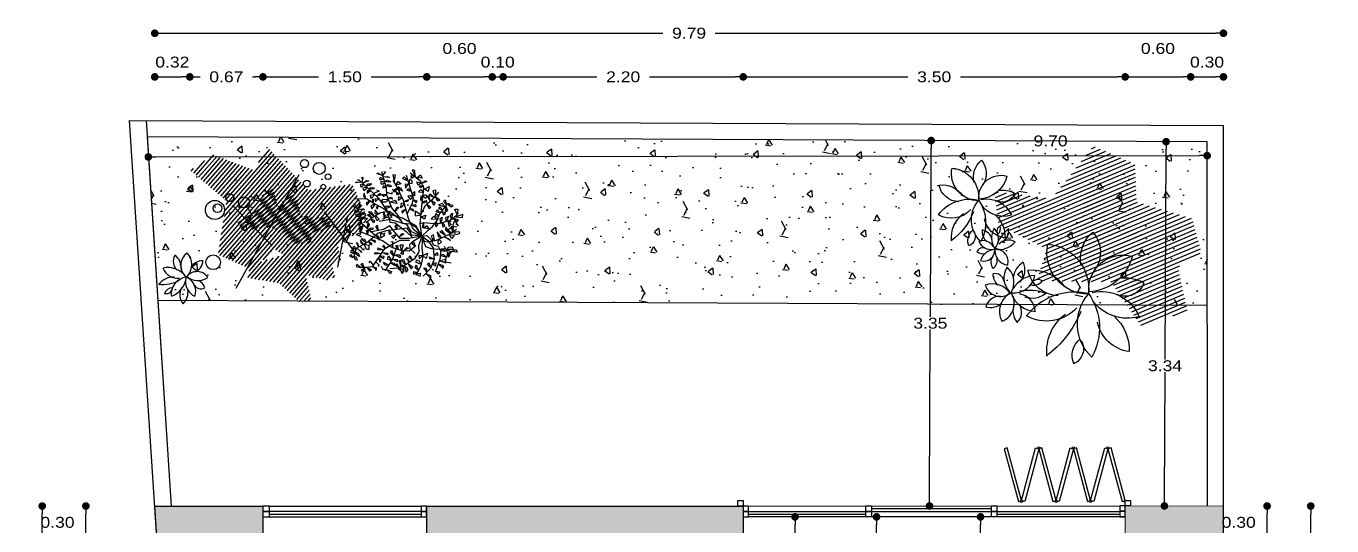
# Model space of a CAD drawing. Header units: metres. Extents: x 16.3 to 28.7, y 14.9 to 41.2.
# Drawn here: x 16.26 to 28.22, y 36.57 to 41.16 of the extents above; entities that cross this region are included whole.
import ezdxf

# ---------------------------------------------------------------- set-up
doc = ezdxf.new("R2010")
doc.units = ezdxf.units.M
for name, color, linetype in [('01Cotas 1', 220, 'Continuous'), ('01Proyectado', 5, 'Continuous'), ('01Seccionado albañilería', 7, 'Continuous'), ('01Seccionado carpintería', 2, 'Continuous'), ('01Trama solido', 254, 'Continuous'), ('01Vegetacion1', 62, 'Continuous'), ('01Vegetacion2', 60, 'Continuous'), ('01Visto', 4, 'Continuous')]:
    doc.layers.add(name, color=color, linetype=linetype)
doc.layers.add('01Seccionado albanileria', color=7, linetype='Continuous', lineweight=0)
doc.styles.add('FUTURA', font='', dxfattribs={"width": 1.2})
doc.styles.get('FUTURA').set_extended_font_data('Futura Bk BT')
doc.dimstyles.new('50', dxfattribs={"dimscale": 0, "dimtxt": 0.1, "dimasz": 0.07, "dimexe": 0.2, "dimexo": 0.2, "dimgap": 0.01, "dimtad": 0, "dimtih": 1, "dimtoh": 1, "dimzin": 0, "dimdsep": 46, "dimtxsty": 'FUTURA', "dimblk": 'DOT', "dimcen": 0.1, "dimse1": 1, "dimse2": 1, "dimazin": 0, "dimtfac": 1, "dimtmove": 2, "dimatfit": 2, "dimldrblk": 'DOT', "dimfxl": 1, "dimtolj": 1})
pattern_1 = [(228.97046, (-68.696, 27.28067), (0.022218063, -0.019333988), [])]
pattern_2 = [(22.775326, (131.380632, 3.350597), (-0.014020998, 0.033394887), [])]

# ---------------------------------------------------------------- blocks, each defined once
blk = doc.blocks.new('A$C383e7a19')
at = {"layer": '01Vegetacion1', "color": 0, "linetype": 'Continuous'}
for p, q in [((0.58, 1.65), (0.666, 1.648)), ((0.584, 1.607), (0.58, 1.65)), ((0.666, 1.648), (0.584, 1.607)), ((0.74, 1.569), (0.642, 1.666)), ((0.661, 1.732), (0.702, 1.623)), ((0.705, 1.732), (0.661, 1.732)), ((0.666, 1.648), (0.666, 1.648)), ((0.702, 1.623), (0.705, 1.732)), ((0.746, 1.671), (0.728, 1.592)), ((0.728, 1.592), (0.772, 1.65)), ((0.772, 1.65), (0.746, 1.671)), ((0.975, 1.541), (0.891, 1.647)), ((0.93, 1.615), (0.932, 1.695)), ((0.983, 1.634), (0.93, 1.615)), ((0.932, 1.695), (0.962, 1.688)), ((0.962, 1.688), (0.983, 1.634)), ((1.21, 1.653), (1.25, 1.671)), ((1.241, 1.579), (1.21, 1.653)), ((1.25, 1.671), (1.241, 1.579)), ((0.447, 1.447), (0.519, 1.475)), ((0.471, 1.424), (0.447, 1.447)), ((0.519, 1.475), (0.471, 1.424)), ((0.5, 1.495), (0.493, 1.517)), ((0.595, 1.422), (0.5, 1.495)), ((0.554, 1.452), (0.505, 1.406)), ((0.529, 1.577), (0.515, 1.496)), ((0.515, 1.496), (0.549, 1.549)), ((0.515, 1.496), (0.515, 1.496)), ((0.519, 1.475), (0.519, 1.475)), ((0.526, 1.35), (0.554, 1.452)), ((0.549, 1.549), (0.529, 1.577)), ((0.554, 1.468), (0.615, 1.492)), ((0.631, 1.462), (0.554, 1.468)), ((0.554, 1.468), (0.554, 1.468)), ((0.554, 1.452), (0.554, 1.452)), ((0.615, 1.492), (0.631, 1.462)), ((0.629, 1.406), (0.647, 1.462)), ((0.682, 1.443), (0.629, 1.406)), ((0.645, 1.571), (0.744, 1.559)), ((0.686, 1.543), (0.645, 1.571)), ((0.647, 1.462), (0.682, 1.443)), ((0.744, 1.559), (0.686, 1.543)), ((0.695, 1.517), (0.774, 1.48)), ((0.721, 1.471), (0.695, 1.517)), ((0.702, 1.623), (0.702, 1.623)), ((0.774, 1.48), (0.721, 1.471)), ((0.728, 1.592), (0.728, 1.592)), ((0.777, 1.483), (0.74, 1.569)), ((0.744, 1.559), (0.744, 1.559)), ((0.772, 1.512), (0.821, 1.561)), ((0.842, 1.531), (0.772, 1.512)), ((0.772, 1.512), (0.772, 1.512)), ((0.774, 1.48), (0.774, 1.48)), ((0.818, 1.371), (0.777, 1.483)), ((0.8, 1.417), (0.851, 1.462)), ((0.872, 1.436), (0.8, 1.417)), ((0.821, 1.561), (0.842, 1.531)), ((0.842, 1.599), (0.937, 1.586)), ((0.856, 1.572), (0.842, 1.599)), ((0.851, 1.462), (0.872, 1.436)), ((0.937, 1.586), (0.856, 1.572)), ((0.962, 1.557), (0.869, 1.476)), ((0.869, 1.476), (0.909, 1.476)), ((0.909, 1.476), (0.962, 1.557)), ((0.995, 1.481), (0.928, 1.426)), ((0.928, 1.426), (0.939, 1.389)), ((0.93, 1.615), (0.93, 1.615)), ((0.937, 1.586), (0.937, 1.586)), ((0.939, 1.389), (0.995, 1.481)), ((0.962, 1.557), (0.962, 1.557)), ((1.021, 1.453), (0.975, 1.541)), ((0.986, 1.616), (1.041, 1.578)), ((0.986, 1.539), (0.986, 1.616)), ((1.02, 1.565), (0.986, 1.539)), ((0.986, 1.539), (0.986, 1.539)), ((0.995, 1.481), (0.995, 1.481)), ((1.041, 1.578), (1.02, 1.565)), ((1.077, 1.344), (1.021, 1.453)), ((1.073, 1.562), (1.023, 1.458)), ((1.023, 1.458), (1.046, 1.525)), ((1.023, 1.458), (1.023, 1.458)), ((1.046, 1.525), (1.073, 1.562)), ((1.06, 1.379), (1.099, 1.423)), ((1.099, 1.423), (1.143, 1.377)), ((1.169, 1.59), (1.21, 1.615)), ((1.178, 1.53), (1.169, 1.59)), ((1.215, 1.514), (1.178, 1.53)), ((1.2, 1.474), (1.253, 1.59)), ((1.218, 1.372), (1.2, 1.474)), ((1.21, 1.615), (1.215, 1.514)), ((1.215, 1.514), (1.215, 1.514)), ((1.245, 1.49), (1.219, 1.45)), ((1.219, 1.45), (1.234, 1.411)), ((1.234, 1.411), (1.245, 1.49)), ((1.241, 1.579), (1.241, 1.579)), ((1.252, 1.567), (1.285, 1.514)), ((1.252, 1.567), (1.252, 1.567)), ((1.331, 1.548), (1.252, 1.567)), ((1.285, 1.514), (1.331, 1.548)), ((1.333, 1.499), (1.294, 1.45)), ((1.294, 1.45), (1.312, 1.415)), ((1.312, 1.415), (1.333, 1.499)), ((1.423, 1.504), (1.372, 1.501)), ((1.372, 1.501), (1.396, 1.409)), ((1.396, 1.409), (1.423, 1.504)), ((1.472, 1.469), (1.452, 1.392)), ((1.452, 1.392), (1.516, 1.467)), ((1.516, 1.467), (1.472, 1.469)), ((0.38, 1.302), (0.301, 1.295)), ((0.301, 1.295), (0.311, 1.248)), ((0.311, 1.248), (0.36, 1.269)), ((0.331, 1.341), (0.452, 1.239)), ((0.36, 1.269), (0.38, 1.302)), ((0.408, 1.267), (0.366, 1.216)), ((0.38, 1.302), (0.38, 1.302)), ((0.382, 1.193), (0.408, 1.267)), ((0.452, 1.367), (0.401, 1.287)), ((0.401, 1.287), (0.468, 1.329)), ((0.401, 1.287), (0.401, 1.287)), ((0.408, 1.267), (0.408, 1.267)), ((0.468, 1.329), (0.452, 1.367)), ((0.452, 1.239), (0.55, 1.144)), ((0.464, 1.236), (0.498, 1.295)), ((0.54, 1.276), (0.464, 1.236)), ((0.464, 1.236), (0.464, 1.236)), ((0.498, 1.295), (0.54, 1.276)), ((0.505, 1.406), (0.526, 1.35)), ((0.528, 1.172), (0.564, 1.223)), ((0.601, 1.415), (0.556, 1.371)), ((0.556, 1.371), (0.586, 1.35)), ((0.564, 1.223), (0.594, 1.206)), ((0.586, 1.35), (0.601, 1.415)), ((0.662, 1.376), (0.595, 1.422)), ((0.601, 1.415), (0.601, 1.415)), ((0.649, 1.376), (0.607, 1.338)), ((0.607, 1.338), (0.633, 1.311)), ((0.629, 1.406), (0.629, 1.406)), ((0.633, 1.311), (0.649, 1.376)), ((0.649, 1.376), (0.649, 1.376)), ((0.702, 1.362), (0.661, 1.32)), ((0.661, 1.32), (0.703, 1.297)), ((0.771, 1.337), (0.662, 1.376)), ((0.702, 1.362), (0.702, 1.362)), ((0.703, 1.297), (0.702, 1.362)), ((0.751, 1.341), (0.714, 1.281)), ((0.714, 1.281), (0.749, 1.246)), ((0.716, 1.413), (0.814, 1.396)), ((0.739, 1.382), (0.716, 1.413)), ((0.814, 1.396), (0.739, 1.382)), ((0.749, 1.246), (0.751, 1.341)), ((0.751, 1.341), (0.751, 1.341)), ((0.866, 1.27), (0.771, 1.337)), ((0.795, 1.322), (0.842, 1.348)), ((0.869, 1.325), (0.795, 1.322)), ((0.795, 1.322), (0.795, 1.322)), ((0.8, 1.417), (0.8, 1.417)), ((0.812, 1.13), (0.816, 1.245)), ((0.814, 1.396), (0.814, 1.396)), ((0.816, 1.245), (0.818, 1.371)), ((0.842, 1.348), (0.869, 1.325)), ((0.929, 1.204), (0.866, 1.27)), ((1.032, 1.421), (0.946, 1.349)), ((0.946, 1.349), (1.02, 1.365)), ((1.081, 1.311), (0.999, 1.29)), ((0.999, 1.29), (1.022, 1.257)), ((1.014, 1.189), (1.07, 1.253)), ((1.02, 1.365), (1.032, 1.421)), ((1.022, 1.257), (1.05, 1.276)), ((1.032, 1.421), (1.032, 1.421)), ((1.05, 1.276), (1.081, 1.311)), ((1.06, 1.379), (1.06, 1.379)), ((1.11, 1.37), (1.06, 1.379)), ((1.07, 1.253), (1.154, 1.295)), ((1.109, 1.211), (1.077, 1.344)), ((1.081, 1.311), (1.081, 1.311)), ((1.091, 1.207), (1.207, 1.295)), ((1.143, 1.377), (1.11, 1.37)), ((1.154, 1.295), (1.172, 1.372)), ((1.172, 1.372), (1.242, 1.415)), ((1.186, 1.175), (1.211, 1.267)), ((1.207, 1.295), (1.376, 1.32)), ((1.211, 1.267), (1.218, 1.372)), ((1.234, 1.411), (1.234, 1.411)), ((1.242, 1.415), (1.355, 1.415)), ((1.31, 1.378), (1.273, 1.367)), ((1.273, 1.367), (1.305, 1.323)), ((1.305, 1.323), (1.31, 1.378)), ((1.305, 1.323), (1.305, 1.323)), ((1.312, 1.415), (1.312, 1.415)), ((1.34, 1.244), (1.372, 1.316)), ((1.372, 1.251), (1.34, 1.244)), ((1.355, 1.415), (1.478, 1.379)), ((1.372, 1.316), (1.372, 1.316)), ((1.372, 1.316), (1.372, 1.251)), ((1.376, 1.32), (1.524, 1.27)), ((1.396, 1.409), (1.396, 1.409)), ((1.477, 1.351), (1.43, 1.355)), ((1.43, 1.355), (1.451, 1.297)), ((1.435, 1.244), (1.5, 1.265)), ((1.451, 1.221), (1.435, 1.244)), ((1.451, 1.297), (1.477, 1.351)), ((1.451, 1.297), (1.451, 1.297)), ((1.5, 1.265), (1.451, 1.221)), ((1.452, 1.392), (1.452, 1.392)), ((1.478, 1.379), (1.576, 1.344)), ((1.5, 1.265), (1.5, 1.265)), ((1.524, 1.27), (1.65, 1.161)), ((1.56, 1.356), (1.568, 1.411)), ((1.605, 1.399), (1.56, 1.356)), ((1.56, 1.356), (1.56, 1.356)), ((1.568, 1.411), (1.605, 1.399)), ((1.672, 1.279), (1.607, 1.207)), ((1.607, 1.207), (1.63, 1.274)), ((1.63, 1.274), (1.672, 1.279)), ((0.179, 1.058), (0.056, 0.886)), ((0.074, 1.048), (0.125, 1.075)), ((0.123, 0.994), (0.074, 1.048)), ((0.125, 1.075), (0.123, 0.994)), ((0.165, 1.12), (0.172, 1.152)), ((0.2, 1.078), (0.165, 1.12)), ((0.172, 1.152), (0.2, 1.078)), ((0.267, 1.107), (0.179, 1.058)), ((0.197, 1.061), (0.19, 0.99)), ((0.197, 1.061), (0.197, 1.061)), ((0.229, 1.013), (0.197, 1.061)), ((0.2, 1.078), (0.2, 1.078)), ((0.248, 1.189), (0.329, 1.18)), ((0.292, 1.117), (0.248, 1.189)), ((0.248, 1.105), (0.248, 1.105)), ((0.271, 1.05), (0.248, 1.105)), ((0.248, 1.105), (0.251, 1.036)), ((0.251, 1.036), (0.271, 1.05)), ((0.559, 1.09), (0.267, 1.107)), ((0.329, 1.18), (0.292, 1.117)), ((0.292, 1.117), (0.292, 1.117)), ((0.339, 1.112), (0.301, 1.064)), ((0.301, 1.064), (0.338, 1.027)), ((0.338, 1.027), (0.339, 1.112)), ((0.339, 1.112), (0.339, 1.112)), ((0.366, 1.216), (0.382, 1.193)), ((0.373, 1.145), (0.403, 1.157)), ((0.397, 1.099), (0.373, 1.145)), ((0.397, 1.162), (0.469, 1.216)), ((0.403, 1.197), (0.397, 1.162)), ((0.44, 1.14), (0.397, 1.099)), ((0.397, 1.099), (0.397, 1.099)), ((0.454, 1.099), (0.399, 1.069)), ((0.399, 1.069), (0.468, 1.064)), ((0.469, 1.216), (0.403, 1.197)), ((0.403, 1.157), (0.44, 1.14)), ((0.454, 1.099), (0.454, 1.099)), ((0.468, 1.064), (0.454, 1.099)), ((0.512, 1.171), (0.464, 1.156)), ((0.464, 1.156), (0.475, 1.148)), ((0.469, 1.216), (0.469, 1.216)), ((0.475, 1.148), (0.512, 1.171)), ((0.477, 1.135), (0.501, 1.135)), ((0.503, 1.092), (0.477, 1.135)), ((0.501, 1.135), (0.51, 1.12)), ((0.51, 1.12), (0.503, 1.092)), ((0.503, 1.092), (0.503, 1.092)), ((0.512, 1.171), (0.512, 1.171)), ((0.594, 1.206), (0.528, 1.172)), ((0.528, 1.172), (0.528, 1.172)), ((0.55, 1.144), (0.675, 1.084)), ((0.837, 1.079), (0.559, 1.09)), ((0.695, 1.082), (0.644, 0.99)), ((0.716, 0.996), (0.695, 1.082)), ((0.698, 1.159), (0.76, 1.143)), ((0.728, 1.085), (0.698, 1.159)), ((0.76, 1.143), (0.728, 1.085)), ((0.76, 1.143), (0.76, 1.143)), ((0.833, 1.079), (0.812, 1.13)), ((0.821, 1.128), (0.902, 1.132)), ((0.821, 1.128), (0.821, 1.128)), ((0.89, 1.114), (0.821, 1.128)), ((1.026, 1.11), (0.837, 1.079)), ((0.908, 1.029), (0.848, 0.934)), ((0.902, 1.216), (0.862, 1.188)), ((0.862, 1.188), (0.895, 1.146)), ((1.026, 1.11), (0.873, 1.015)), ((0.902, 1.132), (0.89, 1.114)), ((0.895, 1.146), (0.902, 1.216)), ((0.902, 1.216), (0.902, 1.216)), ((1.026, 1.11), (0.908, 1.029)), ((1.026, 1.11), (0.926, 0.973)), ((1.026, 1.11), (0.929, 1.204)), ((1.026, 1.11), (0.968, 0.949)), ((1.026, 1.11), (1.014, 1.189)), ((1.026, 1.11), (1.017, 0.957)), ((1.026, 1.11), (1.091, 1.207)), ((1.026, 1.11), (1.186, 1.175)), ((1.026, 1.11), (1.102, 1.154)), ((1.026, 1.11), (1.073, 0.919)), ((1.026, 1.11), (1.179, 1.066)), ((1.026, 1.11), (1.119, 0.973)), ((1.026, 1.11), (1.026, 1.11)), ((1.034, 1.121), (1.203, 1.121)), ((1.102, 1.154), (1.109, 1.211)), ((1.127, 0.992), (1.19, 1.018)), ((1.19, 1.018), (1.143, 0.958)), ((1.179, 1.066), (1.27, 1.077)), ((1.182, 1.026), (1.27, 0.924)), ((1.19, 1.018), (1.19, 1.018)), ((1.203, 1.121), (1.343, 1.142)), ((1.225, 0.934), (1.302, 1.019)), ((1.27, 1.077), (1.383, 1.014)), ((1.285, 1.215), (1.372, 1.194)), ((1.324, 1.14), (1.285, 1.215)), ((1.372, 1.194), (1.324, 1.14)), ((1.324, 1.14), (1.324, 1.14)), ((1.331, 1.138), (1.328, 1.082)), ((1.328, 1.082), (1.375, 1.089)), ((1.331, 1.138), (1.331, 1.138)), ((1.375, 1.089), (1.331, 1.138)), ((1.343, 1.142), (1.491, 1.118)), ((1.398, 1.046), (1.41, 1.088)), ((1.44, 1.043), (1.398, 1.046)), ((1.41, 1.088), (1.465, 1.115)), ((1.465, 1.115), (1.44, 1.043)), ((1.465, 1.115), (1.465, 1.115)), ((1.479, 1.044), (1.56, 1.081)), ((1.523, 1.034), (1.479, 1.044)), ((1.491, 1.118), (1.642, 1.048)), ((1.579, 1.218), (1.516, 1.165)), ((1.516, 1.165), (1.519, 1.205)), ((1.519, 1.205), (1.579, 1.218)), ((1.56, 1.081), (1.523, 1.034)), ((1.56, 1.081), (1.56, 1.081)), ((1.579, 1.218), (1.579, 1.218)), ((1.597, 1.067), (1.586, 1.004)), ((1.597, 1.067), (1.597, 1.067)), ((1.623, 1.014), (1.597, 1.067)), ((1.607, 1.207), (1.607, 1.207)), ((1.607, 1.122), (1.621, 1.058)), ((1.651, 1.113), (1.607, 1.122)), ((1.621, 1.058), (1.651, 1.113)), ((1.621, 1.058), (1.621, 1.058)), ((0, 0.916), (0.098, 0.966)), ((0.011, 0.953), (0, 0.916)), ((0.098, 0.966), (0.011, 0.953)), ((0.09, 0.822), (0.434, 0.949)), ((0.098, 0.966), (0.098, 0.966)), ((0.102, 0.952), (0.098, 0.895)), ((0.098, 0.895), (0.134, 0.911)), ((0.102, 0.952), (0.102, 0.952)), ((0.134, 0.911), (0.102, 0.952)), ((0.179, 0.865), (0.116, 0.792)), ((0.123, 0.994), (0.123, 0.994)), ((0.179, 0.924), (0.144, 0.885)), ((0.144, 0.885), (0.207, 0.869)), ((0.146, 0.771), (0.179, 0.865)), ((0.216, 0.924), (0.179, 0.924)), ((0.179, 0.865), (0.179, 0.865)), ((0.19, 0.99), (0.229, 1.013)), ((0.207, 0.869), (0.216, 0.924)), ((0.207, 0.869), (0.207, 0.869)), ((0.227, 0.865), (0.227, 0.865)), ((0.292, 0.822), (0.227, 0.865)), ((0.227, 0.865), (0.237, 0.816)), ((0.237, 0.816), (0.292, 0.822)), ((0.336, 0.915), (0.301, 0.867)), ((0.301, 0.867), (0.324, 0.844)), ((0.324, 0.844), (0.336, 0.915)), ((0.336, 0.915), (0.336, 0.915)), ((0.338, 0.967), (0.406, 0.971)), ((0.376, 0.931), (0.338, 0.967)), ((0.406, 0.971), (0.376, 0.931)), ((0.376, 0.931), (0.376, 0.931)), ((0.433, 0.941), (0.406, 0.902)), ((0.406, 0.902), (0.417, 0.865)), ((0.417, 0.865), (0.462, 0.911)), ((0.433, 0.941), (0.433, 0.941)), ((0.462, 0.911), (0.433, 0.941)), ((0.434, 0.949), (0.522, 0.938)), ((0.464, 0.948), (0.48, 1.01)), ((0.513, 0.999), (0.464, 0.948)), ((0.464, 0.948), (0.464, 0.948)), ((0.464, 0.88), (0.498, 0.858)), ((0.498, 0.814), (0.464, 0.88)), ((0.48, 1.01), (0.513, 0.999)), ((0.76, 0.892), (0.483, 0.801)), ((0.498, 0.858), (0.498, 0.814)), ((0.498, 0.814), (0.498, 0.814)), ((0.522, 0.938), (0.69, 0.868)), ((0.531, 0.814), (0.529, 0.765)), ((0.531, 0.814), (0.531, 0.814)), ((0.577, 0.788), (0.531, 0.814)), ((0.538, 0.99), (0.577, 0.997)), ((0.552, 0.939), (0.538, 0.99)), ((0.568, 0.964), (0.552, 0.939)), ((0.552, 0.939), (0.552, 0.939)), ((0.577, 0.997), (0.568, 0.964)), ((0.642, 0.969), (0.61, 0.901)), ((0.61, 0.945), (0.642, 0.969)), ((0.61, 0.901), (0.61, 0.945)), ((0.61, 0.901), (0.61, 0.901)), ((0.622, 0.837), (0.622, 0.837)), ((0.682, 0.79), (0.622, 0.837)), ((0.622, 0.837), (0.651, 0.781)), ((0.644, 0.99), (0.716, 0.996)), ((0.716, 0.996), (0.716, 0.996)), ((0.873, 1.015), (0.76, 0.797)), ((0.926, 0.973), (0.76, 0.892)), ((0.848, 0.934), (0.841, 0.811)), ((0.855, 0.868), (0.841, 0.808)), ((0.841, 0.688), (0.964, 0.864)), ((0.968, 0.949), (0.855, 0.868)), ((0.961, 0.919), (0.912, 0.88)), ((0.912, 0.88), (0.933, 0.753)), ((1.017, 0.957), (0.961, 0.919)), ((0.964, 0.864), (1.061, 0.974)), ((0.999, 0.803), (1.008, 0.831)), ((1.008, 0.831), (1.008, 0.831)), ((1.008, 0.831), (1.057, 0.757)), ((1.073, 0.919), (1.081, 0.778)), ((1.102, 0.926), (1.109, 0.771)), ((1.119, 0.973), (1.168, 0.927)), ((1.143, 0.958), (1.127, 0.992)), ((1.168, 0.927), (1.225, 0.934)), ((1.175, 0.826), (1.264, 0.807)), ((1.178, 0.782), (1.175, 0.826)), ((1.213, 0.888), (1.222, 0.914)), ((1.264, 0.842), (1.213, 0.888)), ((1.222, 0.914), (1.264, 0.842)), ((1.264, 0.842), (1.264, 0.842)), ((1.266, 0.832), (1.324, 0.837)), ((1.266, 0.832), (1.266, 0.832)), ((1.313, 0.798), (1.266, 0.832)), ((1.27, 0.924), (1.267, 0.811)), ((1.324, 0.837), (1.313, 0.798)), ((1.34, 0.943), (1.405, 0.98)), ((1.361, 0.924), (1.34, 0.943)), ((1.405, 0.98), (1.361, 0.924)), ((1.379, 0.903), (1.444, 0.94)), ((1.394, 0.891), (1.379, 0.903)), ((1.383, 1.014), (1.492, 0.876)), ((1.444, 0.94), (1.394, 0.891)), ((1.396, 0.843), (1.486, 0.878)), ((1.415, 0.811), (1.396, 0.843)), ((1.405, 0.98), (1.405, 0.98)), ((1.486, 0.878), (1.415, 0.811)), ((1.444, 0.94), (1.444, 0.94)), ((1.514, 0.993), (1.474, 0.921)), ((1.474, 0.921), (1.542, 0.972)), ((1.474, 0.921), (1.474, 0.921)), ((1.486, 0.878), (1.486, 0.878)), ((1.492, 0.876), (1.541, 0.774)), ((1.533, 0.905), (1.512, 0.863)), ((1.512, 0.863), (1.597, 0.895)), ((1.512, 0.863), (1.512, 0.863)), ((1.542, 0.972), (1.514, 0.993)), ((1.561, 0.923), (1.533, 0.905)), ((1.558, 0.839), (1.544, 0.791)), ((1.544, 0.791), (1.619, 0.833)), ((1.584, 0.863), (1.558, 0.839)), ((1.597, 0.895), (1.561, 0.923)), ((1.619, 0.833), (1.584, 0.863)), ((1.586, 1.004), (1.623, 1.014)), ((0.095, 0.66), (0.095, 0.616)), ((0.204, 0.642), (0.095, 0.66)), ((0.095, 0.616), (0.204, 0.642)), ((0.116, 0.792), (0.146, 0.771)), ((0.261, 0.681), (0.184, 0.625)), ((0.195, 0.707), (0.23, 0.755)), ((0.251, 0.669), (0.195, 0.707)), ((0.23, 0.755), (0.251, 0.669)), ((0.483, 0.801), (0.261, 0.681)), ((0.285, 0.746), (0.339, 0.779)), ((0.302, 0.707), (0.285, 0.746)), ((0.339, 0.779), (0.302, 0.707)), ((0.302, 0.707), (0.302, 0.707)), ((0.355, 0.642), (0.309, 0.698)), ((0.311, 0.621), (0.355, 0.642)), ((0.361, 0.613), (0.396, 0.615)), ((0.396, 0.615), (0.372, 0.537)), ((0.38, 0.742), (0.376, 0.688)), ((0.376, 0.688), (0.403, 0.693)), ((0.38, 0.742), (0.38, 0.742)), ((0.403, 0.693), (0.38, 0.742)), ((0.609, 0.625), (0.412, 0.537)), ((0.445, 0.774), (0.434, 0.72)), ((0.434, 0.72), (0.484, 0.72)), ((0.442, 0.611), (0.473, 0.628)), ((0.462, 0.559), (0.442, 0.611)), ((0.445, 0.774), (0.445, 0.774)), ((0.484, 0.72), (0.445, 0.774)), ((0.473, 0.628), (0.462, 0.559)), ((0.484, 0.674), (0.537, 0.698)), ((0.523, 0.583), (0.484, 0.674)), ((0.537, 0.698), (0.523, 0.583)), ((0.529, 0.765), (0.596, 0.762)), ((0.596, 0.762), (0.577, 0.788)), ((0.587, 0.705), (0.599, 0.735)), ((0.665, 0.676), (0.587, 0.705)), ((0.622, 0.526), (0.588, 0.612)), ((0.588, 0.612), (0.589, 0.527)), ((0.599, 0.735), (0.665, 0.676)), ((0.722, 0.731), (0.609, 0.625)), ((0.651, 0.781), (0.682, 0.79)), ((0.662, 0.592), (0.755, 0.724)), ((0.665, 0.676), (0.665, 0.676)), ((0.76, 0.797), (0.704, 0.572)), ((0.841, 0.808), (0.722, 0.731)), ((0.755, 0.724), (0.82, 0.793)), ((0.841, 0.811), (0.789, 0.6)), ((0.831, 0.607), (0.841, 0.688)), ((0.865, 0.715), (0.942, 0.717)), ((0.897, 0.689), (0.865, 0.715)), ((0.865, 0.715), (0.865, 0.715)), ((0.979, 0.683), (0.891, 0.606)), ((0.942, 0.717), (0.897, 0.689)), ((0.933, 0.753), (0.968, 0.56)), ((0.953, 0.597), (1.015, 0.634)), ((1.081, 0.778), (0.979, 0.683)), ((1.057, 0.757), (0.999, 0.803)), ((1.015, 0.634), (1.025, 0.608)), ((1.018, 0.715), (1.053, 0.643)), ((1.085, 0.676), (1.018, 0.715)), ((1.053, 0.643), (1.085, 0.676)), ((1.085, 0.676), (1.085, 0.676)), ((1.109, 0.771), (1.154, 0.69)), ((1.129, 0.658), (1.234, 0.663)), ((1.136, 0.635), (1.129, 0.658)), ((1.225, 0.653), (1.13, 0.505)), ((1.154, 0.69), (1.26, 0.532)), ((1.264, 0.807), (1.178, 0.782)), ((1.185, 0.74), (1.245, 0.749)), ((1.194, 0.717), (1.185, 0.74)), ((1.245, 0.749), (1.194, 0.717)), ((1.267, 0.811), (1.225, 0.653)), ((1.386, 0.683), (1.244, 0.725)), ((1.245, 0.749), (1.245, 0.749)), ((1.264, 0.807), (1.264, 0.807)), ((1.264, 0.65), (1.357, 0.692)), ((1.298, 0.639), (1.264, 0.65)), ((1.357, 0.692), (1.298, 0.639)), ((1.335, 0.782), (1.38, 0.79)), ((1.338, 0.706), (1.335, 0.782)), ((1.38, 0.79), (1.338, 0.706)), ((1.338, 0.706), (1.338, 0.706)), ((1.356, 0.609), (1.433, 0.658)), ((1.481, 0.635), (1.386, 0.683)), ((1.444, 0.752), (1.403, 0.68)), ((1.403, 0.68), (1.407, 0.748)), ((1.403, 0.68), (1.403, 0.68)), ((1.407, 0.748), (1.444, 0.752)), ((1.433, 0.658), (1.407, 0.595)), ((1.415, 0.799), (1.514, 0.808)), ((1.423, 0.785), (1.415, 0.799)), ((1.514, 0.808), (1.423, 0.785)), ((1.461, 0.537), (1.5, 0.622)), ((1.47, 0.711), (1.465, 0.65)), ((1.465, 0.65), (1.498, 0.709)), ((1.498, 0.709), (1.47, 0.711)), ((1.477, 0.739), (1.539, 0.783)), ((1.498, 0.72), (1.477, 0.739)), ((1.592, 0.568), (1.481, 0.635)), ((1.539, 0.783), (1.498, 0.72)), ((1.5, 0.622), (1.505, 0.556)), ((1.514, 0.808), (1.514, 0.808)), ((1.539, 0.783), (1.539, 0.783)), ((1.541, 0.774), (1.559, 0.641)), ((1.544, 0.791), (1.544, 0.791)), ((1.572, 0.585), (1.598, 0.665)), ((1.634, 0.655), (1.572, 0.585)), ((1.598, 0.665), (1.634, 0.655)), ((0.051, 0.472), (0.05, 0.502)), ((0.05, 0.502), (0.114, 0.456)), ((0.307, 0.53), (0.057, 0.442)), ((0.075, 0.378), (0.107, 0.445)), ((0.107, 0.445), (0.088, 0.37)), ((0.122, 0.533), (0.139, 0.566)), ((0.134, 0.472), (0.122, 0.533)), ((0.139, 0.566), (0.134, 0.472)), ((0.164, 0.474), (0.146, 0.421)), ((0.146, 0.421), (0.171, 0.411)), ((0.182, 0.43), (0.164, 0.474)), ((0.171, 0.411), (0.182, 0.43)), ((0.179, 0.537), (0.203, 0.59)), ((0.201, 0.486), (0.179, 0.537)), ((0.21, 0.558), (0.201, 0.486)), ((0.203, 0.59), (0.21, 0.558)), ((0.217, 0.498), (0.207, 0.434)), ((0.207, 0.434), (0.244, 0.435)), ((0.217, 0.498), (0.217, 0.498)), ((0.238, 0.478), (0.217, 0.498)), ((0.244, 0.435), (0.238, 0.478)), ((0.246, 0.555), (0.272, 0.602)), ((0.265, 0.518), (0.246, 0.555)), ((0.282, 0.58), (0.265, 0.518)), ((0.289, 0.525), (0.27, 0.478)), ((0.27, 0.478), (0.304, 0.465)), ((0.272, 0.602), (0.282, 0.58)), ((0.289, 0.525), (0.289, 0.525)), ((0.304, 0.465), (0.289, 0.525)), ((0.412, 0.537), (0.307, 0.53)), ((0.337, 0.374), (0.357, 0.415)), ((0.357, 0.415), (0.397, 0.328)), ((0.387, 0.431), (0.418, 0.447)), ((0.437, 0.379), (0.387, 0.431)), ((0.411, 0.535), (0.409, 0.462)), ((0.409, 0.462), (0.434, 0.491)), ((0.434, 0.491), (0.411, 0.535)), ((0.418, 0.447), (0.437, 0.379)), ((0.462, 0.403), (0.669, 0.562)), ((0.477, 0.414), (0.485, 0.355)), ((0.523, 0.367), (0.477, 0.414)), ((0.519, 0.524), (0.486, 0.567)), ((0.486, 0.567), (0.486, 0.476)), ((0.486, 0.476), (0.523, 0.451)), ((0.523, 0.451), (0.519, 0.524)), ((0.55, 0.34), (0.624, 0.494)), ((0.589, 0.527), (0.622, 0.526)), ((0.59, 0.413), (0.615, 0.381)), ((0.637, 0.401), (0.59, 0.413)), ((0.624, 0.494), (0.675, 0.566)), ((0.711, 0.416), (0.65, 0.368)), ((0.688, 0.453), (0.662, 0.592)), ((0.669, 0.562), (0.831, 0.607)), ((0.672, 0.501), (0.744, 0.528)), ((0.783, 0.519), (0.672, 0.501)), ((0.768, 0.338), (0.688, 0.453)), ((0.706, 0.364), (0.711, 0.416)), ((0.739, 0.378), (0.791, 0.435)), ((0.744, 0.528), (0.783, 0.519)), ((0.818, 0.407), (0.78, 0.385)), ((0.789, 0.6), (0.831, 0.439)), ((0.791, 0.435), (0.818, 0.407)), ((0.887, 0.412), (0.967, 0.429)), ((0.907, 0.392), (0.887, 0.412)), ((0.891, 0.606), (0.95, 0.514)), ((0.967, 0.429), (0.907, 0.392)), ((0.95, 0.514), (0.975, 0.405)), ((1.025, 0.608), (0.953, 0.597)), ((0.968, 0.56), (1.014, 0.433)), ((1.036, 0.535), (1.006, 0.466)), ((1.006, 0.466), (1.081, 0.473)), ((1.014, 0.433), (1.154, 0.282)), ((1.025, 0.608), (1.025, 0.608)), ((1.036, 0.535), (1.036, 0.535)), ((1.081, 0.473), (1.036, 0.535)), ((1.117, 0.456), (1.044, 0.403)), ((1.044, 0.403), (1.06, 0.438)), ((1.13, 0.505), (1.052, 0.298)), ((1.06, 0.438), (1.117, 0.456)), ((1.117, 0.456), (1.117, 0.456)), ((1.192, 0.526), (1.241, 0.55)), ((1.217, 0.51), (1.192, 0.526)), ((1.241, 0.55), (1.217, 0.51)), ((1.24, 0.443), (1.271, 0.531)), ((1.271, 0.438), (1.24, 0.443)), ((1.26, 0.532), (1.538, 0.36)), ((1.271, 0.531), (1.271, 0.438)), ((1.308, 0.505), (1.315, 0.596)), ((1.342, 0.592), (1.308, 0.505)), ((1.313, 0.408), (1.328, 0.496)), ((1.343, 0.392), (1.313, 0.408)), ((1.315, 0.596), (1.342, 0.592)), ((1.328, 0.496), (1.343, 0.392)), ((1.407, 0.595), (1.356, 0.609)), ((1.372, 0.541), (1.368, 0.475)), ((1.368, 0.475), (1.4, 0.536)), ((1.4, 0.536), (1.372, 0.541)), ((1.428, 0.499), (1.396, 0.45)), ((1.396, 0.45), (1.461, 0.483)), ((1.461, 0.483), (1.428, 0.499)), ((1.505, 0.556), (1.461, 0.537)), ((1.51, 0.469), (1.461, 0.418)), ((1.53, 0.464), (1.51, 0.469)), ((1.521, 0.504), (1.574, 0.528)), ((1.579, 0.425), (1.533, 0.369)), ((1.533, 0.369), (1.554, 0.425)), ((1.554, 0.425), (1.579, 0.425)), ((1.574, 0.528), (1.563, 0.593)), ((1.572, 0.585), (1.572, 0.585)), ((0.088, 0.37), (0.075, 0.378)), ((0.191, 0.087), (0.462, 0.403)), ((0.203, 0.212), (0.204, 0.249)), ((0.241, 0.162), (0.203, 0.212)), ((0.204, 0.249), (0.241, 0.162)), ((0.251, 0.298), (0.271, 0.273)), ((0.253, 0.24), (0.251, 0.298)), ((0.295, 0.204), (0.253, 0.24)), ((0.271, 0.273), (0.295, 0.204)), ((0.331, 0.213), (0.304, 0.222)), ((0.304, 0.222), (0.304, 0.222)), ((0.304, 0.222), (0.323, 0.159)), ((0.305, 0.285), (0.308, 0.339)), ((0.338, 0.261), (0.305, 0.285)), ((0.308, 0.339), (0.326, 0.324)), ((0.326, 0.324), (0.338, 0.261)), ((0.356, 0.177), (0.331, 0.213)), ((0.357, 0.277), (0.357, 0.277)), ((0.397, 0.23), (0.357, 0.277)), ((0.357, 0.277), (0.36, 0.227)), ((0.36, 0.227), (0.397, 0.23)), ((0.484, 0.214), (0.4, 0.183)), ((0.478, 0.297), (0.414, 0.35)), ((0.414, 0.35), (0.434, 0.278)), ((0.434, 0.278), (0.478, 0.297)), ((0.448, 0.175), (0.484, 0.214)), ((0.484, 0.231), (0.55, 0.34)), ((0.491, 0.055), (0.484, 0.231)), ((0.485, 0.355), (0.523, 0.367)), ((0.486, 0.335), (0.502, 0.314)), ((0.549, 0.335), (0.486, 0.335)), ((0.502, 0.314), (0.549, 0.335)), ((0.517, 0.283), (0.55, 0.224)), ((0.586, 0.235), (0.517, 0.283)), ((0.55, 0.224), (0.586, 0.235)), ((0.639, 0.313), (0.565, 0.367)), ((0.565, 0.367), (0.588, 0.295)), ((0.588, 0.295), (0.639, 0.313)), ((0.615, 0.381), (0.637, 0.401)), ((0.65, 0.368), (0.706, 0.364)), ((0.687, 0.266), (0.751, 0.359)), ((0.688, 0.313), (0.687, 0.266)), ((0.751, 0.359), (0.688, 0.313)), ((0.702, 0.173), (0.724, 0.227)), ((0.724, 0.227), (0.731, 0.195)), ((0.779, 0.32), (0.73, 0.284)), ((0.73, 0.284), (0.734, 0.251)), ((0.734, 0.251), (0.779, 0.32)), ((0.78, 0.385), (0.739, 0.378)), ((0.854, 0.231), (0.768, 0.338)), ((0.768, 0.193), (0.792, 0.241)), ((0.803, 0.219), (0.788, 0.157)), ((0.792, 0.241), (0.803, 0.219)), ((0.795, 0.305), (0.819, 0.364)), ((0.855, 0.357), (0.795, 0.305)), ((0.819, 0.364), (0.855, 0.357)), ((0.855, 0.267), (0.891, 0.285)), ((0.944, 0.255), (0.855, 0.267)), ((0.869, 0.167), (1.051, 0.394)), ((0.891, 0.285), (0.944, 0.255)), ((0.932, 0.302), (0.939, 0.353)), ((0.971, 0.29), (0.932, 0.302)), ((0.939, 0.353), (0.96, 0.336)), ((0.96, 0.336), (0.971, 0.29)), ((0.975, 0.405), (1, 0.303)), ((0.979, 0.25), (0.978, 0.274)), ((0.978, 0.274), (1.036, 0.264)), ((1.036, 0.264), (0.979, 0.25)), ((1.052, 0.298), (0.993, 0.133)), ((1.111, 0.169), (1.168, 0.257)), ((1.12, 0.227), (1.111, 0.169)), ((1.157, 0.391), (1.117, 0.32)), ((1.117, 0.32), (1.124, 0.387)), ((1.168, 0.257), (1.12, 0.227)), ((1.124, 0.387), (1.157, 0.391)), ((1.192, 0.206), (1.134, 0.162)), ((1.145, 0.287), (1.175, 0.338)), ((1.206, 0.322), (1.145, 0.287)), ((1.154, 0.282), (1.267, 0.103)), ((1.157, 0.391), (1.157, 0.391)), ((1.175, 0.338), (1.206, 0.322)), ((1.175, 0.17), (1.192, 0.206)), ((1.194, 0.223), (1.203, 0.297)), ((1.273, 0.262), (1.194, 0.223)), ((1.203, 0.297), (1.273, 0.297)), ((1.288, 0.214), (1.231, 0.16)), ((1.259, 0.219), (1.288, 0.214)), ((1.273, 0.297), (1.273, 0.262)), ((1.452, 0.329), (1.51, 0.373)), ((1.482, 0.313), (1.452, 0.329)), ((1.489, 0.211), (1.561, 0.234)), ((1.51, 0.186), (1.489, 0.211)), ((1.561, 0.234), (1.51, 0.186)), ((1.533, 0.369), (1.533, 0.369)), ((1.538, 0.36), (1.555, 0.282)), ((1.555, 0.282), (1.559, 0.163)), ((1.558, 0.292), (1.586, 0.355)), ((1.611, 0.329), (1.558, 0.292)), ((1.558, 0.292), (1.558, 0.292)), ((1.612, 0.251), (1.56, 0.25)), ((1.56, 0.25), (1.56, 0.25)), ((1.56, 0.25), (1.604, 0.195)), ((1.586, 0.355), (1.611, 0.329)), ((1.604, 0.195), (1.612, 0.251)), ((0.166, 0.126), (0.152, 0.152)), ((0.152, 0.152), (0.229, 0.139)), ((0.229, 0.126), (0.244, 0.05)), ((0.229, 0.052), (0.229, 0.126)), ((0.244, 0.05), (0.229, 0.052)), ((0.302, 0.145), (0.266, 0.177)), ((0.266, 0.177), (0.273, 0.122)), ((0.273, 0.122), (0.301, 0.123)), ((0.301, 0.123), (0.302, 0.145)), ((0.323, 0.159), (0.356, 0.177)), ((0.4, 0.183), (0.448, 0.175)), ((0.563, 0.033), (0.731, 0.139)), ((0.573, 0.134), (0.639, 0.09)), ((0.576, 0.104), (0.573, 0.134)), ((0.603, 0.011), (0.633, 0.079)), ((0.616, 0.003), (0.603, 0.011)), ((0.633, 0.079), (0.616, 0.003)), ((0.645, 0.168), (0.661, 0.201)), ((0.659, 0.107), (0.645, 0.168)), ((0.661, 0.201), (0.659, 0.107)), ((0.688, 0.11), (0.672, 0.056)), ((0.672, 0.056), (0.697, 0.047)), ((0.708, 0.066), (0.688, 0.11)), ((0.697, 0.047), (0.708, 0.066)), ((0.725, 0.123), (0.702, 0.173)), ((0.731, 0.195), (0.725, 0.123)), ((0.731, 0.139), (0.869, 0.167)), ((0.741, 0.135), (0.732, 0.071)), ((0.732, 0.071), (0.77, 0.073)), ((0.741, 0.135), (0.741, 0.135)), ((0.762, 0.116), (0.741, 0.135)), ((0.77, 0.073), (0.762, 0.116)), ((0.788, 0.157), (0.768, 0.193)), ((0.812, 0.164), (0.794, 0.117)), ((0.794, 0.117), (0.828, 0.105)), ((0.812, 0.164), (0.812, 0.164)), ((0.828, 0.105), (0.812, 0.164)), ((0.909, 0.128), (0.858, 0.162)), ((0.858, 0.162), (0.87, 0.111)), ((0.87, 0.111), (0.909, 0.128)), ((0.895, 0.195), (0.942, 0.158)), ((0.948, 0.181), (0.895, 0.195)), ((1.004, 0.162), (0.927, 0.13)), ((0.927, 0.13), (0.95, 0.16)), ((0.942, 0.158), (0.948, 0.181)), ((0.95, 0.16), (1.004, 0.162)), ((1.069, 0.142), (1.015, 0.167)), ((1.015, 0.167), (1.048, 0.091)), ((1.048, 0.091), (1.069, 0.142)), ((1.134, 0.162), (1.175, 0.17)), ((1.173, 0.114), (1.241, 0.143)), ((1.177, 0.1), (1.173, 0.114)), ((1.241, 0.143), (1.177, 0.1)), ((1.283, 0.099), (1.235, 0.071)), ((1.235, 0.071), (1.247, 0.047)), ((1.247, 0.047), (1.268, 0.054)), ((1.325, 0.185), (1.259, 0.117)), ((1.267, 0.103), (1.39, 0.068)), ((1.268, 0.054), (1.283, 0.099)), ((1.339, 0.082), (1.289, 0.041)), ((1.289, 0.041), (1.318, 0.017)), ((1.29, 0.171), (1.325, 0.185)), ((1.318, 0.017), (1.341, 0.053)), ((1.319, 0.084), (1.336, 0.136)), ((1.373, 0.133), (1.319, 0.084)), ((1.336, 0.136), (1.389, 0.16)), ((1.339, 0.082), (1.339, 0.082)), ((1.341, 0.053), (1.339, 0.082)), ((1.41, 0.055), (1.366, 0.032)), ((1.366, 0.032), (1.382, 0)), ((1.389, 0.16), (1.373, 0.133)), ((1.382, 0), (1.41, 0.055)), ((1.388, 0.065), (1.397, 0.106)), ((1.441, 0.101), (1.388, 0.065)), ((1.397, 0.106), (1.448, 0.124)), ((1.41, 0.055), (1.41, 0.055)), ((1.448, 0.124), (1.441, 0.101)), ((1.561, 0.183), (1.512, 0.123)), ((1.512, 0.123), (1.546, 0.112)), ((1.546, 0.112), (1.561, 0.183))]:
    blk.add_line(p, q, dxfattribs=at)
blk = doc.blocks.new('A$C2668ed71')
at = {"layer": '01Vegetacion1', "transparency": 33554526}
for centre, radius, start, end in [((0.009, 0.1538), 0.0754, 131.5176, 226.6183), ((-0.1302, 0.0948), 0.1459, 13.456, 52.2719), ((0.1747, 0.0651), 0.1776, 126.7014, 199.727), ((-0.0326, 0.1276), 0.1289, 288.1475, 38.2809), ((-0.1527, -0.0113), 0.1557, 9.7608, 89.7278), ((0.0089, 0.163), 0.162, 186.5849, 256.2864), ((0.1735, -0.0062), 0.1179, 71.7942, 147.1818), ((0.0843, 0.1456), 0.1322, 281.2442, 342.5031), ((-0.1879, -0.0951), 0.1696, 64.2013, 115.0383), ((-0.1363, 0.1322), 0.1437, 210.8255, 280.1601), ((-0.0468, -0.2199), 0.227, 77.4565, 141.6407), ((-0.1534, 0.0772), 0.1718, 245.4427, 333.2879), ((0.0834, -0.1473), 0.1692, 27.5611, 119.5373), ((0.1445, 0.0594), 0.1562, 202.3452, 304.7532), ((-0.1812, -0.1312), 0.2266, 329.2281, 35.1268), ((-0.161, -0.1531), 0.0608, 82.6923, 179.1598), ((-0.2222, -0.0707), 0.0815, 270.2945, 343.1772), ((0.222, -0.3289), 0.3878, 134.3763, 166.2403), ((0.1101, -0.1255), 0.1554, 155.1526, 231.5752), ((0.0307, -0.2153), 0.1456, 15.2261, 78.2967), ((-0.2052, -0.067), 0.1741, 286.2815, 346.1248), ((0.149, -0.0569), 0.1222, 204.7848, 280.4538)]:
    blk.add_arc(centre, radius, start, end, dxfattribs=at)
blk = doc.blocks.new('_DOT')
at = {"color": 0, "linetype": 'ByBlock'}
blk.add_line((-0.5, 0), (-1, 0), dxfattribs=at)
at = {"color": 0, "linetype": 'ByBlock', "const_width": 0.5}
blk.add_lwpolyline([(-0.25, 0, 1), (0.25, 0, 1)], format="xyb", close=True, dxfattribs=at)
blk = doc.blocks.new('*D12')
at = {"color": 0}
blk.add_line((20.527, 40.692), (20.627, 40.692), dxfattribs=at)
at = {"layer": 'Defpoints'}
for p in [(20.527, 40.692), (20.527, 36.759), (20.627, 36.759)]:
    blk.add_point(p, dxfattribs=at)
at = {"layer": '01Cotas 1', "color": 0, "xscale": 0.07, "yscale": 0.07}
blk.add_blockref('_DOT', (20.527, 40.692), dxfattribs=at)
at = {"layer": '01Cotas 1', "color": 0, "xscale": 0.07, "yscale": 0.07, "rotation": 180}
blk.add_blockref('_DOT', (20.627, 40.692), dxfattribs=at)
at = {"layer": '01Cotas 1', "color": 0, "insert": (20.577, 40.827), "char_height": 0.1, "attachment_point": 5, "style": 'FUTURA'}
blk.add_mtext('0.10', dxfattribs=at)

msp = doc.modelspace()

# ---------------------------------------------------------------- hatches: boundary and pattern name
at = {"layer": '01Trama solido'}
h = msp.add_hatch(color=256, dxfattribs=at)
h.dxf.hatch_style = 1
h.paths.add_polyline_path([(20.627, 29.956), (20.527, 29.956), (20.527, 29.258), (20.627, 29.258)])
h.paths.add_polyline_path([(20.627, 32.058), (18.043, 32.058), (18.05, 31.956), (20.527, 31.956), (20.527, 30.756), (20.627, 30.756)])
h.paths.add_polyline_path([(18.226, 29.258), (17.756, 36.457), (18.353, 36.459), (18.426, 36.457), (18.426, 36.757), (17.435, 36.757), (17.945, 28.957), (20.627, 28.958), (20.627, 29.258)])
h = msp.add_hatch(color=256, dxfattribs=at)
h.dxf.hatch_style = 1
h.paths.add_polyline_path([(19.927, 36.757), (19.927, 36.457), (22.826, 36.457), (22.826, 36.757)])
h = msp.add_hatch(color=256, dxfattribs=at)
h.dxf.hatch_style = 1
h.paths.add_polyline_path([(27.226, 22.167), (27.226, 29.258), (26.326, 29.258), (26.326, 28.958), (26.926, 28.958), (26.926, 22.503), (25.426, 22.672), (25.392, 22.369)])
h.paths.add_polyline_path([(25.526, 22.66), (25.529, 25.65), (26.126, 25.65), (26.126, 25.75), (22.926, 25.75), (22.926, 28.152), (22.826, 28.152), (22.826, 25.65), (25.426, 25.65), (25.426, 22.672)])
h.paths.add_polyline_path([(22.825, 29.158), (22.925, 29.158), (22.925, 28.958), (22.825, 28.958)])
h.paths.add_polyline_path([(22.925, 29.158), (22.825, 29.158), (22.825, 29.258), (22.925, 29.258)])
h.paths.add_polyline_path([(22.826, 31.758), (22.925, 31.758), (22.925, 31.858), (22.826, 31.858)])
h.paths.add_polyline_path([(27.226, 31.758), (27.226, 36.757), (26.326, 36.759), (26.326, 36.459), (26.926, 36.457), (26.928, 32.059), (26.326, 32.06), (26.326, 31.76)])
at = {"layer": '01Vegetacion1', "linetype": 'Continuous', "transparency": 33554483}
h = msp.add_hatch(dxfattribs=at)
h.set_pattern_fill('AR-CONC', color=256, scale=0.08, angle=-107.9238)
h.set_pattern_definition([(302.076192468, (-2823168.88626, 1378650.8686), (-0.224355852056, -0.53050961503), [0.06, -0.66]), (247.076192468, (-2823168.88626, 1378650.8686), (0.60670935906, -0.07957709667), [0.048, -0.528]), (352.527636928, (-2823168.90496, 1378650.8244), (0.38235350167, -0.61008670808), [0.0509921536, -0.5609136896]), (298.260392468, (-2823168.734, 1378650.81934), (-0.3887453762, -0.77160448043), [0.09, -0.99]), (348.711827958, (-2823168.7664, 1378650.75504), (0.51135779276, -0.95126926181), [0.0764882736, -0.841371008]), (243.260356458, (-2823168.734, 1378650.81934), (0.51135779253, -0.95126926122), [0.072, -0.7920000008]), (273.076192468, (-2823168.7967, 1378650.75554), (-0.45342221462, -0.3552242887), [0.06, -0.66]), (218.076192468, (-2823168.7967, 1378650.75554), (0.49206021993, -0.36373823095), [0.048, -0.528]), (323.527637208, (-2823168.8345, 1378650.72594), (0.038638005905, -0.7189625137), [0.050992152, -0.5609136896]), (289.5761924676, (-2823168.88626, 1378650.86858), (0.250396133189, -0.091214755847), [0, -0.5216, 0, -0.536, 0, -0.53]), (259.576192468, (-2823168.88626, 1378650.86858), (0.235447518709, -0.297346298336), [0, -0.3056, 0, -0.5096, 0, -0.202]), (219.5761924676, (-2823168.83136, 1378651.03833), (-0.148596102735, -0.400778333042), [0, -0.2, 0, -0.624, 0, -0.828]), (209.576192468, (-2823168.80674, 1378651.11444), (-0.067384128405, -0.468551740177), [0, -0.26, 0, -0.4144, 0, -0.588])])
h.paths.add_polyline_path([(17.364, 40.141), (17.463, 38.641), (27.078, 38.596), (27.076, 40.096)])
at = {"layer": '01Vegetacion1'}
h = msp.add_hatch(dxfattribs=at)
h.set_pattern_fill('ANSI31', color=256, scale=0.009276, angle=183.9705, style=0)
h.set_pattern_definition(pattern_1)
h.paths.add_polyline_path([(18.093, 39.554), (18.015, 39.061), (18.324, 38.926), (18.539, 39.108), (18.91, 38.887), (19.141, 39.008), (19.105, 39.212), (19.394, 39.381), (19.246, 39.709), (18.848, 39.652), (18.467, 40.051), (18.345, 39.837), (17.969, 39.979), (17.764, 39.833)])
h = msp.add_hatch(dxfattribs=at)
h.set_pattern_fill('ANSI31', color=256, scale=0.011408, angle=697.7753, style=0)
h.set_pattern_definition(pattern_2)
h.paths.add_polyline_path([(25.655, 39.576), (26.036, 40.058), (26.416, 39.892), (26.431, 39.546), (26.94, 39.395), (27.024, 39.084), (26.809, 38.948), (26.897, 38.545), (26.477, 38.405), (26.197, 38.813), (25.518, 38.824), (25.61, 39.113), (25.168, 39.334), (25.13, 39.641)])
h = msp.add_hatch(dxfattribs=at)
h.set_pattern_fill('ANSI31', color=256, scale=0.009276, angle=183.9705, style=0)
h.set_pattern_definition(pattern_1)
h.paths.add_polyline_path([(18.756, 38.631), (18.575, 38.8), (18.286, 38.85), (18.312, 38.968), (18.635, 39.068), (18.824, 39.394), (18.997, 39.47), (19.045, 39.361), (19.286, 39.408), (19.343, 39.291), (19.025, 39.11), (19.088, 38.859), (19.014, 38.827), (18.82, 38.877), (18.871, 38.64)])
at = {"layer": '01Vegetacion2'}
h = msp.add_hatch(dxfattribs=at)
h.set_pattern_fill('ANSI31', color=256, scale=0.011408, angle=697.7753, style=0)
h.set_pattern_definition(pattern_2)
h.paths.add_polyline_path([(25.789, 39.297), (25.941, 39.464), (25.984, 39.728), (26.091, 39.706), (26.187, 39.413), (26.485, 39.245), (26.557, 39.088), (26.458, 39.043), (26.503, 38.824), (26.397, 38.771), (26.229, 39.058), (26.001, 38.998), (25.971, 39.065), (26.015, 39.243), (25.799, 39.193)])
h = msp.add_hatch(dxfattribs=at)
h.set_pattern_fill('ANSI31', color=256, scale=0.009276, angle=167.674, style=0)
h.set_pattern_definition([(212.673984, (-68.558855, 52.22103), (0.015900133, -0.024791756), [])])
h.paths.add_polyline_path([(18.439, 39.651), (18.372, 39.481), (18.196, 39.354), (18.25, 39.284), (18.498, 39.32), (18.729, 39.163), (18.869, 39.168), (18.866, 39.256), (19.041, 39.303), (19.042, 39.399), (18.772, 39.418), (18.734, 39.605), (18.673, 39.603), (18.56, 39.507), (18.518, 39.682)])

# ---------------------------------------------------------------- linework, layer by layer
at = {"layer": '01Proyectado', "linetype": 'Continuous'}
msp.add_lwpolyline([(27.076, 38.596), (17.463, 38.641)], dxfattribs=at)
at = {"layer": '01Seccionado albanileria'}
msp.add_lwpolyline([(27.226, 31.758), (27.226, 31.758), (27.226, 36.757), (26.326, 36.759), (26.326, 36.459), (26.926, 36.457), (26.928, 32.059), (26.326, 32.06), (26.326, 31.76), (27.226, 31.758)], dxfattribs=at)
at = {"layer": '01Seccionado albañilería'}
msp.add_lwpolyline([(17.945, 28.957), (17.435, 36.757), (18.426, 36.757), (18.426, 36.457), (17.756, 36.457), (18.226, 29.258), (20.627, 29.258), (20.627, 28.958)], close=True, dxfattribs=at)
msp.add_lwpolyline([(19.927, 36.458), (19.927, 36.757), (22.826, 36.757), (22.826, 36.457), (19.927, 36.457)], dxfattribs=at)
at = {"layer": '01Seccionado carpintería'}
for points in [[(25.376, 36.808), (25.246, 37.29), (25.217, 37.283), (25.347, 36.8), (25.376, 36.808)], [(25.376, 36.808), (25.505, 37.291), (25.534, 37.283), (25.405, 36.8), (25.376, 36.808)], [(25.693, 36.808), (25.563, 37.291), (25.534, 37.283), (25.664, 36.8), (25.693, 36.808)], [(25.693, 36.808), (25.822, 37.291), (25.851, 37.283), (25.722, 36.8), (25.693, 36.808)], [(26.009, 36.808), (25.88, 37.291), (25.851, 37.283), (25.98, 36.8), (26.009, 36.808)], [(26.009, 36.808), (26.139, 37.291), (26.168, 37.283), (26.038, 36.8), (26.009, 36.808)], [(26.326, 36.808), (26.197, 37.291), (26.168, 37.283), (26.297, 36.8), (26.326, 36.808)], [(18.485, 36.757), (18.426, 36.757), (18.426, 36.707), (18.485, 36.707), (18.485, 36.757)], [(19.926, 36.757), (19.876, 36.757), (19.876, 36.707), (19.926, 36.707), (19.926, 36.757)], [(22.826, 36.757), (22.776, 36.757), (22.776, 36.807), (22.826, 36.807), (22.826, 36.757)], [(22.876, 36.757), (22.826, 36.757), (22.826, 36.707), (22.876, 36.707), (22.876, 36.757)], [(23.951, 36.758), (24.001, 36.758), (24.001, 36.708), (23.951, 36.708), (23.951, 36.758)], [(24.001, 36.733), (25.101, 36.733)], [(25.101, 36.758), (25.151, 36.758), (25.151, 36.708), (25.101, 36.708), (25.101, 36.758)], [(26.326, 36.759), (26.276, 36.759), (26.276, 36.709), (26.326, 36.709), (26.326, 36.759)], [(26.376, 36.758), (26.326, 36.758), (26.326, 36.808), (26.376, 36.808), (26.376, 36.758)], [(18.485, 36.707), (18.426, 36.707), (18.426, 36.657), (18.485, 36.657), (18.485, 36.707)], [(18.485, 36.682), (19.876, 36.682)], [(19.926, 36.707), (19.876, 36.707), (19.876, 36.657), (19.926, 36.657), (19.926, 36.707)], [(22.876, 36.707), (22.826, 36.707), (22.826, 36.657), (22.876, 36.657), (22.876, 36.707)], [(22.876, 36.683), (23.951, 36.683)], [(23.951, 36.708), (24.001, 36.708), (24.001, 36.658), (23.951, 36.658), (23.951, 36.708)], [(25.101, 36.708), (25.151, 36.708), (25.151, 36.658), (25.101, 36.658), (25.101, 36.708)], [(25.151, 36.683), (26.276, 36.683)], [(26.326, 36.709), (26.276, 36.709), (26.276, 36.659), (26.326, 36.659), (26.326, 36.709)]]:
    msp.add_lwpolyline(points, dxfattribs=at)
for centre, start, end in [((25.534, 37.283), 15.0069, 165.0069), ((25.851, 37.283), 15.0069, 165.0069), ((26.168, 37.283), 15.0069, 165.0069), ((25.376, 36.808), 195.0069, 345.0069), ((25.693, 36.808), 195.0069, 345.0069), ((26.009, 36.808), 195.0069, 345.0069), ((26.326, 36.808), 195.0069, 270.0068)]:
    msp.add_arc(centre, 0.015, start, end, dxfattribs=at)
at = {"layer": '01Vegetacion1'}
for points in [[(18.755, 39.793), (18.179, 38.751)], [(18.146, 39.512), (18.511, 39.143)], [(19.284, 39.068), (18.99, 39.455)], [(19.111, 38.948), (19.2, 39.409)]]:
    msp.add_lwpolyline(points, dxfattribs=at)
for centre, radius in [((18.807, 39.897), 0.0373), ((18.942, 39.853), 0.0551), ((18.828, 39.714), 0.0315), ((19.023, 39.777), 0.026), ((18.122, 39.585), 0.037), ((18.979, 39.685), 0.0221), ((17.986, 39.472), 0.0876), ((18.009, 39.487), 0.0397), ((18.252, 39.541), 0.0506), ((17.97, 38.992), 0.0673)]:
    msp.add_circle(centre, radius, dxfattribs=at)
for centre, radius, start, end in [((17.716, 39.001), 0.112, 150.8043, 226.4733), ((17.544, 38.945), 0.134, 352.9614, 56.0321), ((17.816, 38.963), 0.143, 126.505, 228.9129), ((17.619, 38.971), 0.155, 311.7208, 43.6971), ((17.873, 38.885), 0.121, 88.755, 150.014), ((17.768, 39.008), 0.108, 284.0763, 359.464), ((17.554, 38.736), 0.208, 36.1314, 102.03), ((17.645, 38.988), 0.143, 199.683, 276.1056), ((17.823, 38.789), 0.118, 32.9772, 143.1106), ((25.133, 38.803), 0.0851, 8.9037, 104.0044), ((25.277, 38.894), 0.165, 183.2501, 222.066), ((25.39, 38.848), 0.176, 145.7942, 225.7612), ((25.124, 38.809), 0.183, 339.2356, 48.9371), ((25.49, 38.827), 0.192, 120.4837, 171.3207), ((25.246, 38.924), 0.162, 315.3619, 24.6965), ((17.501, 39.145), 0.356, 265.0179, 296.8818), ((17.603, 38.696), 0.16, 85.1333, 144.9767), ((17.744, 38.699), 0.158, 97.9702, 185.8155), ((17.517, 38.879), 0.209, 289.6175, 353.8016), ((17.797, 38.697), 0.132, 151.0981, 220.4326), ((17.866, 38.815), 0.149, 174.9718, 244.6732), ((17.83, 38.988), 0.163, 231.5312, 304.5567), ((17.667, 38.725), 0.143, 341.5303, 61.4974), ((17.858, 38.817), 0.0692, 204.6398, 299.7406), ((17.766, 38.714), 0.134, 18.9863, 57.8021), ((25.109, 38.592), 0.201, 35.795, 108.8206), ((25.184, 38.825), 0.146, 197.2411, 307.3745), ((25.516, 38.616), 0.256, 93.8813, 158.0655), ((25.308, 38.905), 0.194, 262.2341, 350.0793), ((25.49, 38.874), 0.092, 252.3448, 325.2275), ((25.527, 38.765), 0.0687, 56.3622, 152.8297), ((17.595, 38.682), 0.0748, 88.0809, 160.9637), ((17.541, 38.76), 0.0558, 252.0984, 348.5658), ((17.584, 38.72), 0.156, 316.2198, 7.0569), ((25.176, 38.547), 0.133, 88.3402, 163.7278), ((25.365, 38.541), 0.191, 115.9847, 207.9609), ((25.134, 38.616), 0.176, 290.7688, 33.1768), ((25.52, 38.797), 0.256, 200.3953, 266.2939), ((25.328, 38.53), 0.175, 3.9468, 80.3694), ((25.446, 38.296), 0.438, 69.2817, 101.1457), ((25.475, 38.861), 0.197, 249.3972, 309.2405), ((25.092, 38.727), 0.149, 253.0189, 314.2778), ((25.462, 38.546), 0.164, 157.2253, 220.2959), ((25.239, 38.537), 0.138, 315.0682, 30.7372)]:
    msp.add_arc(centre, radius, start, end, dxfattribs=at)
at = {"layer": '01Vegetacion2'}
for centre, radius, start, end in [((25.147, 39.281), 0.133, 176.6596, 227.4966), ((24.997, 39.178), 0.112, 11.5379, 80.8724), ((25.279, 39.215), 0.178, 150.0573, 214.2414), ((25.032, 39.207), 0.134, 318.41, 46.2552), ((25.197, 39.279), 0.0476, 112.5381, 209.0056), ((25.436, 39.051), 0.304, 125.4576, 157.3216), ((25.12, 39.299), 0.0638, 308.5207, 21.4035), ((25.122, 39.286), 0.136, 305.5731, 5.4165), ((25.023, 39.066), 0.059, 65.0796, 160.1804), ((25.017, 39.064), 0.127, 35.4115, 105.113), ((25.097, 39.232), 0.122, 201.9701, 281.9371), ((25.176, 39.287), 0.177, 256.5712, 322.4698), ((25.256, 39.074), 0.122, 60.1228, 136.5454), ((25.026, 39.185), 0.114, 239.4261, 278.2419), ((25.136, 38.971), 0.139, 91.9709, 164.9965), ((25.03, 39.104), 0.101, 253.417, 3.5504), ((25.187, 38.993), 0.0923, 144.5161, 219.9038), ((25.051, 39.014), 0.103, 309.1948, 10.4538), ((25.264, 39.099), 0.132, 172.1606, 264.1368), ((25.131, 38.995), 0.122, 346.9448, 89.3527)]:
    msp.add_arc(centre, radius, start, end, dxfattribs=at)
at = {"layer": '01Visto'}
for points in [[(18.096, 28.957), (18.674, 20.109), (18.523, 20.126), (17.204, 40.292), (27.226, 40.246)], [(17.355, 40.291), (17.586, 36.757)], [(22.955, 19.628), (22.955, 19.628), (27.226, 19.148), (27.226, 40.246)], [(27.081, 36.757), (27.076, 40.096), (17.364, 40.141), (17.586, 36.757)], [(18.477, 36.757), (19.876, 36.757)], [(22.876, 36.757), (26.276, 36.758)], [(19.876, 36.707), (18.456, 36.707)], [(18.456, 36.657), (19.905, 36.657)], [(22.876, 36.708), (26.276, 36.708)], [(26.326, 36.658), (22.876, 36.658)]]:
    msp.add_lwpolyline(points, dxfattribs=at)

# ---------------------------------------------------------------- block references
at = {"layer": '01Vegetacion1'}
for name, p, xscale, yscale, zscale, rotation in [('A$C2668ed71', (24.982, 39.557), -1.576116577991803, 1.576116577991803, 1.576116577991804, 292.5622782558344), ('A$C383e7a19', (19.256, 39.866), 0.5888683857809034, 0.5888683857809034, 0.5888683857809034, 267.3173983805855), ('A$C2668ed71', (25.989, 38.7), -2.424824262976829, 2.424824262976829, 2.42482426297683, 292.5622782558344)]:
    msp.add_blockref(name, p, dxfattribs=dict(at, xscale=xscale, yscale=yscale, zscale=zscale, rotation=rotation))

# ---------------------------------------------------------------- dimensions: what is measured, and where the dimension line sits
at = {"layer": '01Cotas 1'}
for base, p1, p2 in [((17.435, 41.092), (17.435, 36.759), (27.226, 36.759)), ((19.927, 40.692), (19.927, 36.759), (20.527, 36.759)), ((26.326, 40.692), (26.326, 36.759), (26.926, 36.759)), ((17.756, 40.692), (17.756, 36.759), (18.426, 36.759)), ((18.426, 40.692), (18.426, 36.759), (19.927, 36.759)), ((20.627, 40.692), (20.627, 36.759), (22.826, 36.759)), ((22.826, 40.692), (22.826, 36.759), (26.326, 36.759))]:
    msp.add_linear_dim(base=base, p1=p1, p2=p2, dimstyle='50', override={"dimscale": 1}, dxfattribs=at).render()
for base, p1, p2, location in [((17.435, 40.692), (17.435, 36.759), (17.756, 36.759), (17.596, 40.827)), ((26.926, 40.692), (26.926, 36.759), (27.226, 36.759), (27.076, 40.827))]:
    msp.add_linear_dim(base=base, p1=p1, p2=p2, location=location, dimstyle='50', override={"dimscale": 1}, dxfattribs=at).render()
dim = msp.add_linear_dim(base=(20.527, 40.692), p1=(20.527, 36.759), p2=(20.627, 36.759), dimstyle='50', override={"dimscale": 1}, dxfattribs=at)
dim.commit()
dim.dimension.update_dxf_attribs({"geometry": '*D12', "text_midpoint": (20.577, 40.827), "dimtype": 160})
for base, p1, p2, angle, location in [((17.376, 39.958), (17.376, 39.958), (27.077, 39.97), 0.0723, (25.642, 40.104)), ((26.685, 36.758), (26.685, 36.758), (26.701, 40.098), 89.7337, (26.691, 38.043))]:
    msp.add_linear_dim(base=base, p1=p1, p2=p2, angle=angle, location=location, dimstyle='50', override={"dimscale": 1}, dxfattribs=at).render()
for base, p1, p2, angle in [((24.533, 36.758), (24.533, 36.758), (24.548, 40.108), 89.7337), ((16.404, 28.957), (17.435, 28.957), (17.435, 36.757), 90), ((16.804, 36.457), (17.435, 36.457), (17.435, 36.757), 90), ((27.626, 36.457), (27.226, 36.457), (27.226, 36.757), 90), ((28.026, 22.167), (27.226, 22.167), (27.226, 36.757), 90), ((23.301, 35.658), (23.301, 35.658), (23.301, 36.658), 90.0031), ((24.048, 31.858), (24.048, 31.858), (24.048, 36.658), 90.0002), ((25.001, 35.058), (25.001, 35.058), (25.001, 36.658), 90.0031)]:
    msp.add_linear_dim(base=base, p1=p1, p2=p2, angle=angle, dimstyle='50', override={"dimscale": 1}, dxfattribs=at).render()

doc.saveas('drawing.dxf')
